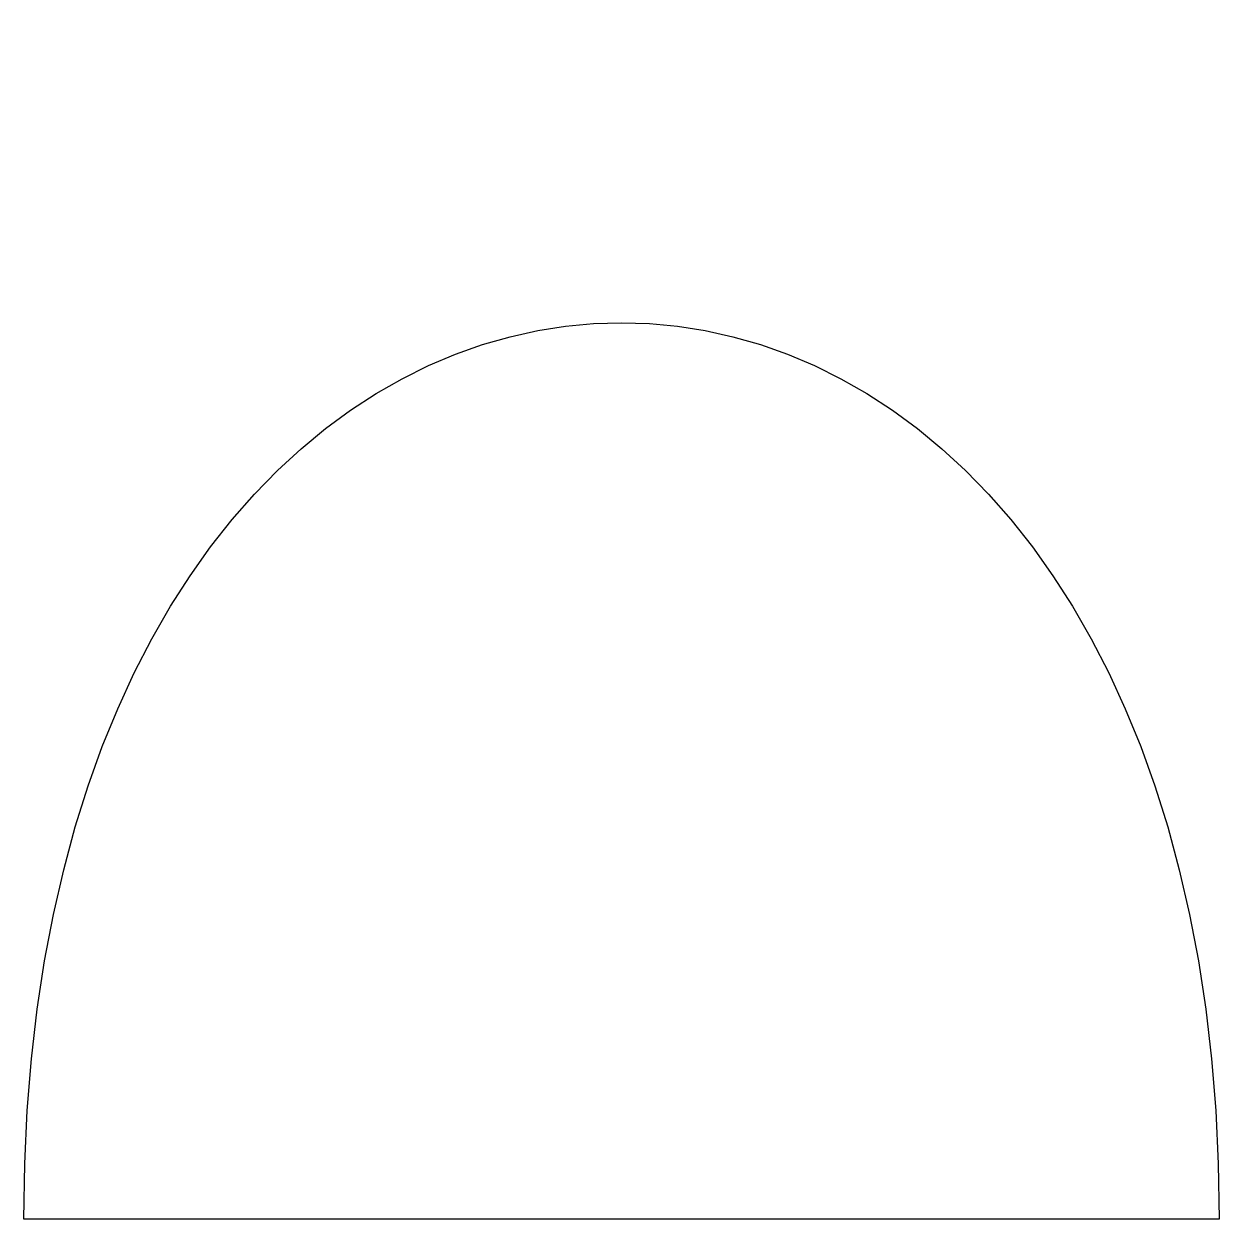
# Model space of a CAD drawing. Header units: millimetres. Extents: x 2 to 12, y 1 to 11.
import ezdxf

# ---------------------------------------------------------------- set-up
doc = ezdxf.new("R2010")
doc.units = ezdxf.units.MM
doc.header["$MEASUREMENT"] = 0
doc.layers.add('Layer 03', color=5, linetype='Continuous', true_color=0x0000ff)

msp = doc.modelspace()

# ---------------------------------------------------------------- linework, layer by layer
at = {"layer": 'Layer 03'}
msp.add_open_spline([(2, 1), (5.333, 1), (8.667, 1), (12, 1), (12, 11), (2, 11), (2, 1)], degree=3, knots=[0, 0, 0, 0, 10, 10, 10, 45.36736, 45.36736, 45.36736, 45.36736], dxfattribs=at)

doc.saveas('drawing.dxf')
